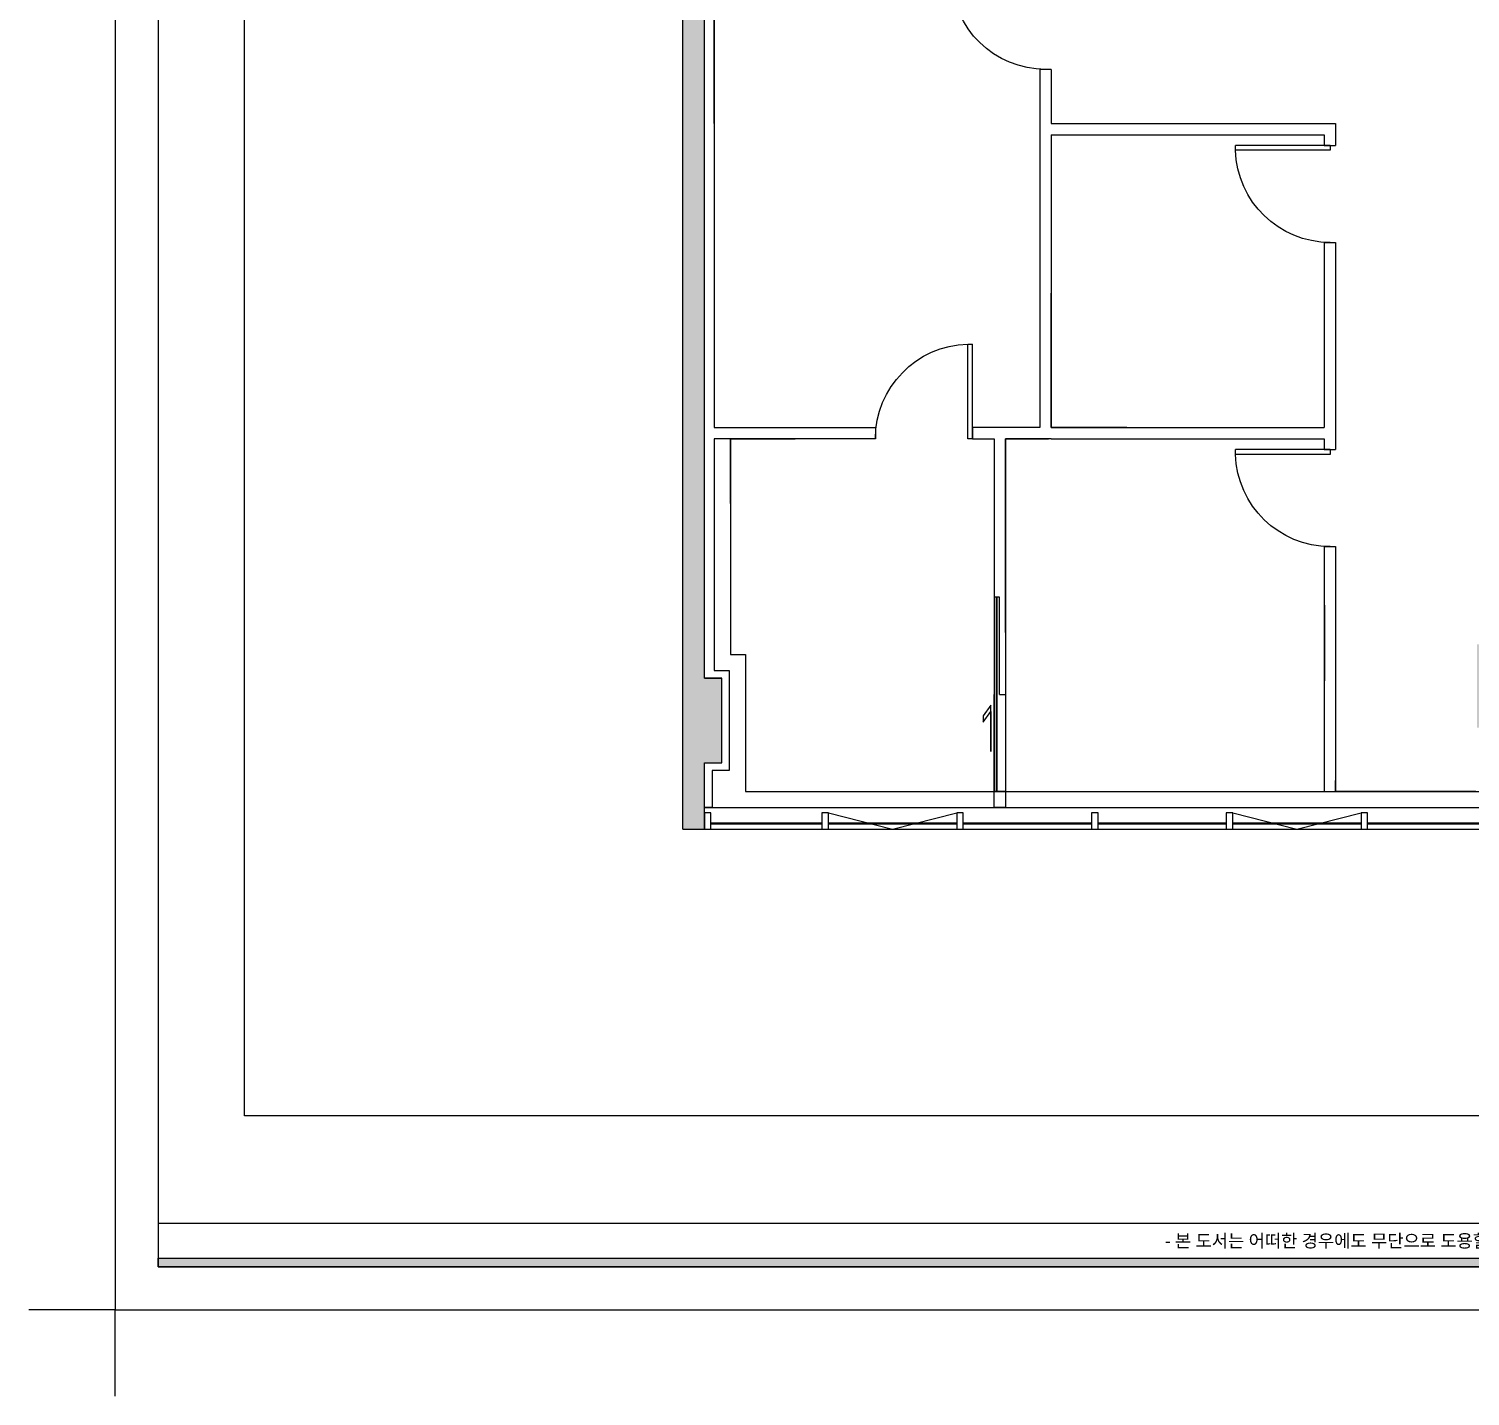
# Model space of a CAD drawing. Extents: x 11551484 to 2613213153046, y -2602833546311 to 14142.
# Drawn here: x 11551484 to 11564852, y -14432069 to -14419389 of the extents above; entities that cross this region are included whole.
import ezdxf
from ezdxf.enums import TextEntityAlignment as Align

# ---------------------------------------------------------------- set-up
doc = ezdxf.new("R2010")
doc.units = 0
doc.header["$LTSCALE"] = 1000
doc.header["$MEASUREMENT"] = 0
doc.layers.get('DEFPOINTS').update_dxf_attribs({"linetype": 'CONTINUOUS'})
for name, color, linetype in [('CO-DOOR', 8, 'CONTINUOUS'), ('F-SYM', 7, 'CONTINUOUS'), ('FORM(YOURNAME)-11', 1, 'CONTINUOUS')]:
    doc.layers.add(name, color=color, linetype=linetype)
doc.styles.add('YOURNAME', font='HY울릉도M.TTF')
doc.styles.add('맑은 고딕', font='malgun.ttf')

# ---------------------------------------------------------------- blocks, each defined once
blk = doc.blocks.new('FORM-PLAN')
at = {"layer": 'FORM(YOURNAME)-11'}
h = blk.add_hatch(color=256, dxfattribs=at)
h.dxf.hatch_style = 1
h.paths.add_polyline_path([(-71444, 55115), (10556, 55115), (10556, 54915), (-71444, 54915)])
h.paths.add_polyline_path([(-71444, -2085), (10556, -2085), (10556, -2285), (-71444, -2285)])
at = {"layer": 'DEFPOINTS', "color": 158}
blk.add_line((1346, -1285), (-71444, -1285), dxfattribs=at)
blk.add_lwpolyline([(-71444, -2285), (10556, -2285), (10556, 55115), (-71444, 55115)], close=True, dxfattribs=at)
at = {"layer": 'DEFPOINTS'}
blk.add_lwpolyline([(-69444, 53115), (-64, 53115), (-64, 1215), (-69444, 1215)], close=True, dxfattribs=at)
at = {"layer": 'DEFPOINTS', "color": 1}
blk.add_lwpolyline([(-72444, -5285), (-72444, -3285), (-74444, -3285)], dxfattribs=at)
at = {"layer": 'FORM(YOURNAME)-11', "color": 250}
blk.add_lwpolyline([(-72444, -3285), (11556, -3285), (11556, 56115), (-72444, 56115)], close=True, dxfattribs=at)
at = {"layer": 'FORM(YOURNAME)-11'}
blk.add_lwpolyline([(-71444, -2085), (10556, -2085), (10556, -2285), (-71444, -2285)], close=True, dxfattribs=at)
at = {"layer": 'FORM(YOURNAME)-11', "color": 1, "style": '맑은 고딕'}
blk.add_text("- 본 도서는 어떠한 경우에도 무단으로 도용할 수 없으며 도용시 '지적재산권' 보호에 관한 법률에 의거, 법적 분쟁이 발생합니다.  또한 본 도서에 관한 모든 저작권은 당사에 있습니다. -", height=300, dxfattribs=at).set_placement((-32990, -1685), align=Align.MIDDLE_CENTER)
at = {"layer": 'FORM(YOURNAME)-11', "color": 3, "style": 'YOURNAME'}
for tag, height, p in [('1', 451, (9905, 18188)), ('2', 451, (9905, 17544)), ('3', 451, (9905, 16257)), ('4', 451, (9905, 14326)), ('5', 515, (9905, 12009)), ('6', 515, (9905, 9757)), ('7', 515, (9905, 7504)), ('8', 515, (9905, 5252)), ('9', 515, (9905, 2999)), ('10', 515, (5655, 811)), ('11', 515, (9905, 747)), ('12', 515, (5655, -1441)), ('13', 515, (9905, -1441))]:
    blk.add_attdef(tag, text='', height=height, dxfattribs=at).set_placement(p, align=Align.MIDDLE_RIGHT)

msp = doc.modelspace()

# ---------------------------------------------------------------- hatches: boundary and pattern name
at = {"layer": 'CO-DOOR'}
h = msp.add_hatch(color=256, dxfattribs=at)
h.dxf.hatch_style = 1
h.paths.add_polyline_path([(11573350, -14411206), (11557550, -14411206), (11557550, -14426811), (11557750, -14426811), (11557750, -14426196), (11557910, -14426196), (11557910, -14425411), (11557750, -14425411), (11557750, -14416056), (11560650, -14416056), (11560650, -14415856), (11557750, -14415856), (11557750, -14411406), (11560450, -14411406), (11560450, -14414856), (11560650, -14414856), (11560650, -14411406), (11565750, -14411406), (11565750, -14414456), (11565950, -14414456), (11565950, -14411406), (11569150, -14411406), (11569150, -14414456), (11569350, -14414456), (11569350, -14413706), (11569950, -14413706), (11569950, -14413616), (11569940, -14413616), (11569940, -14413576), (11569950, -14413506), (11569350, -14413506), (11569350, -14411406), (11571550, -14411406), (11571550, -14413506), (11570950, -14413506), (11570950, -14413576), (11570960, -14413576), (11570960, -14413631), (11570950, -14413631), (11570950, -14413706), (11571750, -14413706), (11571750, -14413211), (11574898, -14413211), (11574898, -14412806), (11571750, -14412806), (11571750, -14411406), (11573350, -14411406)])
h.paths.add_polyline_path([(11565550, -14416056), (11570050, -14416056), (11570050, -14415856), (11564800, -14415856), (11564800, -14415881), (11564800, -14416031), (11564800, -14416056), (11564800, -14416306), (11565550, -14416306)], flags=17)
h.paths.add_polyline_path([(11571830, -14415856), (11571550, -14415856), (11571050, -14415856), (11571050, -14416056), (11571050, -14416366), (11571830, -14416366)], flags=17)
h.paths.add_polyline_path([(11578228, -14411206), (11577350, -14411206), (11577350, -14411406), (11577350, -14412006), (11578028, -14412006), (11578028, -14412806), (11577548, -14412806), (11577548, -14413106), (11578028, -14413106), (11578028, -14413106), (11578228, -14413106)])
h.paths.add_polyline_path([(11578228, -14413956), (11578078, -14413956), (11578028, -14413956), (11578028, -14414706), (11578228, -14414706)])
h.paths.add_polyline_path([(11578228, -14415256), (11578078, -14415256), (11578028, -14415256), (11578028, -14415415), (11577466, -14415415), (11577466, -14416256), (11578028, -14416256), (11578028, -14416356), (11578228, -14416356)])
h.paths.add_polyline_path([(11578228, -14417586), (11578078, -14417586), (11578028, -14417586), (11578028, -14418151), (11578228, -14418151)])
h.paths.add_polyline_path([(11577950, -14422761), (11577350, -14422761), (11577350, -14423461), (11577950, -14423461)])
h.paths.add_polyline_path([(11572907, -14425381), (11572427, -14425381), (11572427, -14426161), (11572907, -14426161)], flags=17)
h.paths.add_polyline_path([(11565400, -14425096), (11564915, -14425096), (11564915, -14425871), (11565400, -14425871)], flags=17)

# ---------------------------------------------------------------- linework, layer by layer
for p, q in [((11557550, -14426811), (11557550, -14411206)), ((11557750, -14425411), (11557750, -14416056)), ((11557750, -14425411), (11557750, -14416056)), ((11557840, -14420266), (11557840, -14418766)), ((11557840, -14418766), (11557840, -14423086)), ((11560966, -14419766), (11560861, -14419766)), ((11560861, -14419766), (11560861, -14420266)), ((11560966, -14419766), (11560966, -14420266)), ((11560861, -14420266), (11560861, -14423086)), ((11560966, -14420266), (11563604, -14420266)), ((11563604, -14420266), (11563604, -14420471)), ((11560966, -14420371), (11563499, -14420371)), ((11560966, -14420371), (11560966, -14423086)), ((11563499, -14420371), (11563499, -14420471)), ((11563499, -14420471), (11563604, -14420471)), ((11563499, -14421371), (11563604, -14421371)), ((11563499, -14421371), (11563499, -14423086)), ((11563604, -14421371), (11563604, -14423291)), ((11560966, -14422641), (11560966, -14421841)), ((11560966, -14423086), (11560966, -14422641)), ((11557840, -14423086), (11559337, -14423086)), ((11559337, -14423086), (11559337, -14423191)), ((11560861, -14423086), (11560237, -14423086)), ((11560237, -14423086), (11560237, -14423191)), ((11560966, -14423086), (11563499, -14423086)), ((11561666, -14423086), (11560966, -14423086)), ((11559337, -14423191), (11557840, -14423191)), ((11557840, -14423191), (11557840, -14425341)), ((11557990, -14423791), (11557990, -14423191)), ((11557990, -14423191), (11558590, -14423191)), ((11557990, -14423191), (11557990, -14425191)), ((11560237, -14423191), (11560437, -14423191)), ((11560437, -14423191), (11560437, -14426461)), ((11560542, -14423191), (11560542, -14426461)), ((11560542, -14423191), (11560942, -14423191)), ((11560542, -14424686), (11560542, -14423191)), ((11560966, -14423191), (11560542, -14423191)), ((11560966, -14423191), (11563499, -14423191)), ((11563499, -14423191), (11563499, -14423291)), ((11563499, -14423291), (11563604, -14423291)), ((11557990, -14423791), (11557990, -14424791)), ((11563499, -14424191), (11563604, -14424191)), ((11563499, -14424191), (11563499, -14426461)), ((11563604, -14424191), (11563604, -14426461)), ((11560487, -14424661), (11560437, -14424661)), ((11560437, -14424661), (11560437, -14425561)), ((11560466, -14424661), (11560456, -14424661)), ((11560456, -14424661), (11560456, -14425561)), ((11560466, -14425561), (11560466, -14424661)), ((11560487, -14425561), (11560487, -14424661)), ((11560542, -14424986), (11560542, -14424686)), ((11563504, -14425435), (11563504, -14424735)), ((11557990, -14425191), (11558130, -14425191)), ((11558130, -14425191), (11558130, -14426461)), ((11557840, -14425341), (11557980, -14425341)), ((11557980, -14425341), (11557980, -14426266)), ((11557750, -14425411), (11557910, -14425411)), ((11557910, -14425411), (11557750, -14425411)), ((11557910, -14426196), (11557910, -14425411)), ((11557910, -14426196), (11557910, -14425411)), ((11560437, -14426461), (11560437, -14425561)), ((11560466, -14425561), (11560456, -14425561)), ((11560456, -14425561), (11560456, -14426461)), ((11560456, -14425561), (11560466, -14425561)), ((11560466, -14426461), (11560466, -14425561)), ((11560487, -14425561), (11560542, -14425561)), ((11560542, -14425561), (11560542, -14426461)), ((11560406, -14425661), (11560334, -14425760)), ((11560334, -14425818), (11560406, -14425719)), ((11560334, -14425760), (11560334, -14425818)), ((11560406, -14426090), (11560406, -14425661)), ((11560406, -14425719), (11560406, -14426090)), ((11560406, -14426090), (11560406, -14426090)), ((11557750, -14426811), (11557750, -14426196)), ((11557750, -14426196), (11557910, -14426196)), ((11557750, -14426611), (11557750, -14426196)), ((11557750, -14426196), (11557910, -14426196)), ((11557980, -14426266), (11557820, -14426266)), ((11557820, -14426266), (11557820, -14426611)), ((11563604, -14426461), (11563604, -14426361)), ((11558130, -14426461), (11565420, -14426461)), ((11560437, -14426461), (11560437, -14426461)), ((11560437, -14426461), (11560537, -14426461)), ((11560542, -14426461), (11560437, -14426461)), ((11560437, -14426461), (11560542, -14426461)), ((11560437, -14426611), (11560437, -14426461)), ((11560456, -14426461), (11560466, -14426461)), ((11560537, -14426461), (11560537, -14426461)), ((11560542, -14426461), (11560542, -14426611)), ((11564904, -14426461), (11563604, -14426461)), ((11557750, -14426611), (11574908, -14426611)), ((11557820, -14426611), (11557750, -14426611)), ((11557810, -14426661), (11557750, -14426661)), ((11557750, -14426661), (11557750, -14426811)), ((11557810, -14426811), (11557810, -14426661)), ((11558900, -14426661), (11558840, -14426661)), ((11558840, -14426661), (11558840, -14426811)), ((11558900, -14426811), (11558900, -14426661)), ((11558900, -14426661), (11559495, -14426811)), ((11559495, -14426811), (11560090, -14426661)), ((11560150, -14426661), (11560090, -14426661)), ((11560090, -14426661), (11560090, -14426811)), ((11560150, -14426811), (11560150, -14426661)), ((11560542, -14426611), (11560437, -14426611)), ((11561400, -14426661), (11561340, -14426661)), ((11561340, -14426661), (11561340, -14426811)), ((11561400, -14426811), (11561400, -14426661)), ((11562650, -14426661), (11562590, -14426661)), ((11562590, -14426661), (11562590, -14426811)), ((11562650, -14426811), (11562650, -14426661)), ((11562650, -14426661), (11563245, -14426811)), ((11563245, -14426811), (11563840, -14426661)), ((11563900, -14426661), (11563840, -14426661)), ((11563840, -14426661), (11563840, -14426811)), ((11563900, -14426811), (11563900, -14426661)), ((11557550, -14426811), (11557750, -14426811)), ((11557750, -14426811), (11574991, -14426811)), ((11557750, -14426811), (11557810, -14426811)), ((11558840, -14426756), (11557810, -14426756)), ((11558840, -14426766), (11557810, -14426766)), ((11558840, -14426811), (11558900, -14426811)), ((11560090, -14426756), (11558900, -14426756)), ((11560090, -14426766), (11558900, -14426766)), ((11560090, -14426811), (11560150, -14426811)), ((11561340, -14426756), (11560150, -14426756)), ((11561340, -14426766), (11560150, -14426766)), ((11561340, -14426811), (11561400, -14426811)), ((11562590, -14426756), (11561400, -14426756)), ((11562590, -14426766), (11561400, -14426766)), ((11562590, -14426811), (11562650, -14426811)), ((11563840, -14426756), (11562650, -14426756)), ((11563840, -14426766), (11562650, -14426766)), ((11563840, -14426811), (11563900, -14426811)), ((11565090, -14426756), (11563900, -14426756)), ((11565090, -14426766), (11563900, -14426766))]:
    msp.add_line(p, q, dxfattribs=at)
at = {"layer": 'CO-DOOR', "extrusion": (0, 0, -1)}
for p, q in [((11562676, -14420516), (11562676, -14420471)), ((11563554, -14420471), (11562676, -14420471)), ((11563554, -14420516), (11562676, -14420516)), ((11563554, -14420471), (11563554, -14420516)), ((11560192, -14422313), (11560237, -14422313)), ((11560192, -14423191), (11560192, -14422313)), ((11560237, -14423191), (11560237, -14422313)), ((11560237, -14423191), (11560192, -14423191)), ((11562676, -14423336), (11562676, -14423291)), ((11563554, -14423291), (11562676, -14423291)), ((11563554, -14423336), (11562676, -14423336)), ((11563554, -14423291), (11563554, -14423336))]:
    msp.add_line(p, q, dxfattribs=at)
for centre, start, end in [((-11560916, -14418888), 270, 358.5307), ((-11563554, -14420493), 270, 358.5307), ((-11560214, -14423191), 0, 88.5307), ((-11563554, -14423313), 270, 358.5307)]:
    msp.add_arc(centre, 878, start, end, dxfattribs=at)

# ---------------------------------------------------------------- block references
at = {"layer": 'F-SYM', "xscale": 0.4, "yscale": 0.4, "zscale": 0.4}
msp.add_blockref('FORM-PLAN', (11581261, -14429955), dxfattribs=at)

doc.saveas('drawing.dxf')
